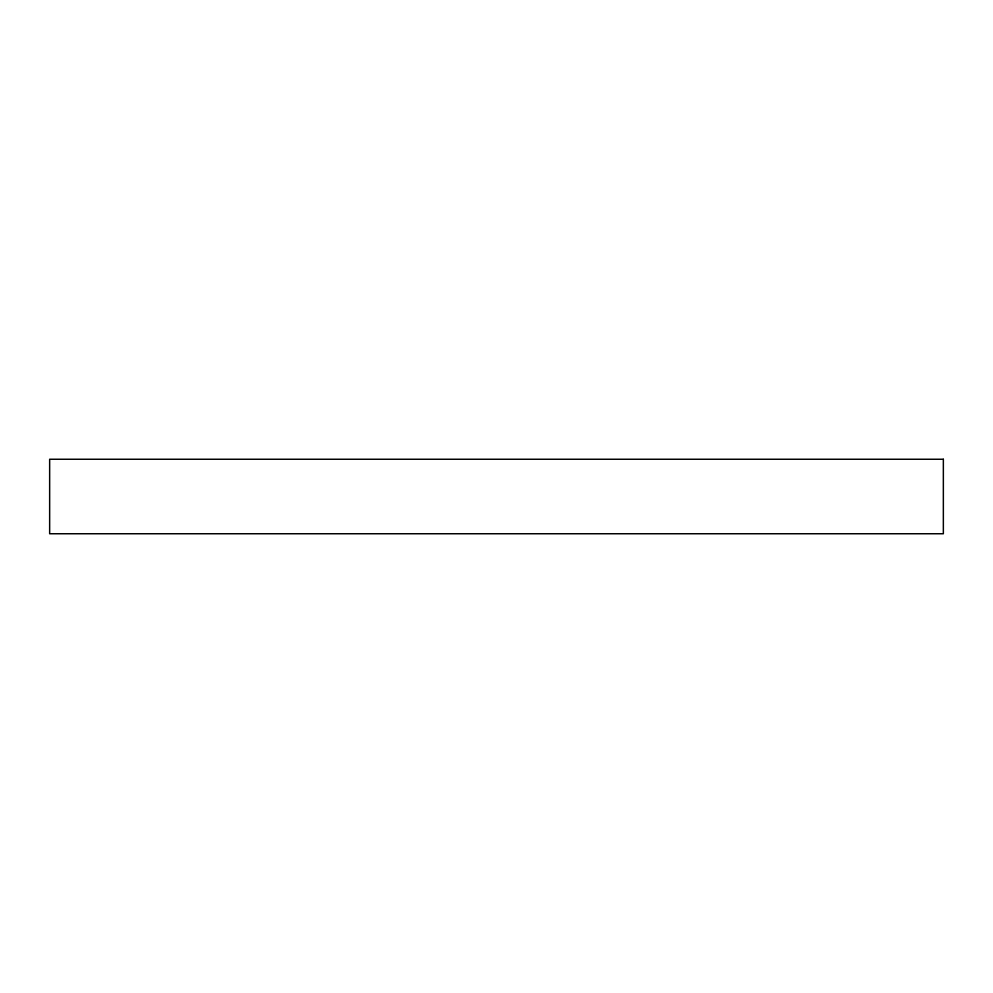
<?xml version="1.0" encoding="UTF-8"?>
<svg xmlns="http://www.w3.org/2000/svg" width="993" height="993" viewBox="0 0 993 993"><rect width="100%" height="100%" fill="white"/><g stroke="black" fill="none" stroke-linecap="round" stroke-linejoin="round"><path stroke-width="1.49" d="M943.35 459.25L49.65 459.25L49.65 533.75L943.35 533.75L943.35 459.25"/></g></svg>
